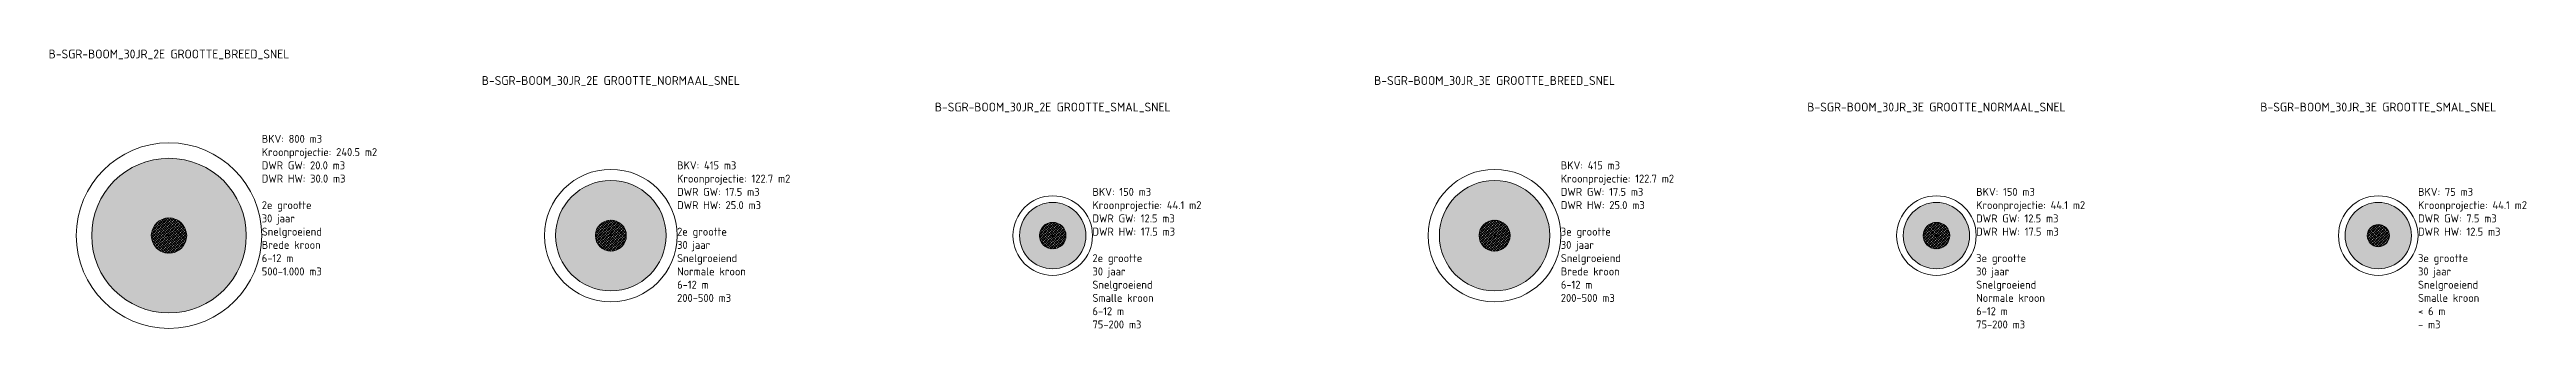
# Model space of a CAD drawing. Header units: metres. Extents: x -13 to 4465, y -15 to 526.
# Drawn here: x 1936.5 to 2216.8, y -10.5 to 21.1 of the extents above; entities that cross this region are included whole.
import ezdxf

# ---------------------------------------------------------------- set-up
doc = ezdxf.new("R2010")
doc.units = ezdxf.units.M
for name, color, linetype, lineweight in [('B-GV-GR-BOOM-T18', 7, 'Continuous', 18), ('B-GV-GR-BOOM_KROON-G', 90, 'Continuous', 18), ('B-GV-GR-BOOM_KROON-V', 92, 'Continuous', 18), ('B-GV-GR-BOOM_OBSTAKELVRIJ_BOVENGRONDS-G', 10, 'Continuous', 18), ('B-GV-GR-BOOM_OBSTAKELVRIJ_ONDERGRONDS-A', 142, 'Continuous', 18), ('B-GV-GR-BOOM_OBSTAKELVRIJ_ONDERGRONDS-G', 142, 'Continuous', 18), ('B-GV-GR-BOOM_STABILITEITSKLUIT-A', 12, 'Continuous', 18), ('B-GV-GR-BOOM_STABILITEITSKLUIT-G', 10, 'Continuous', 18), ('B-GV-GR-BOOM_STAMPOSITIE-G', 7, 'Continuous', 18)]:
    doc.layers.add(name, color=color, linetype=linetype, lineweight=lineweight)
doc.styles.add('NLCS-ISO', font='NLCS-ISO.ttf')

# ---------------------------------------------------------------- blocks, each defined once
blk = doc.blocks.new('B-SGR-BOOM_30JR_2E GROOTTE_BREED_SNEL')
at = {"layer": 'B-GV-GR-BOOM_KROON-V'}
h = blk.add_hatch(color=256, dxfattribs=at)
edge = h.paths.add_edge_path(flags=0)
edge.add_arc((0, 0), 8.75, 0, 360)
at = {"layer": 'B-GV-GR-BOOM_OBSTAKELVRIJ_ONDERGRONDS-A'}
h = blk.add_hatch(dxfattribs=at)
h.set_pattern_fill('AGR-OBSTAKELVRIJ_ONDERGRONDS-SO', color=256, style=0, pattern_type=2)
h.set_pattern_definition([(135, (-1950, 0), (-0.141421356, -0.141421356), [])])
edge = h.paths.add_edge_path()
edge.add_arc((0, 0), 2, 0, 360)
at = {"layer": 'B-GV-GR-BOOM_STABILITEITSKLUIT-A'}
h = blk.add_hatch(dxfattribs=at)
h.set_pattern_fill('AGR-STABILITEITSKLUIT-SO', color=256, style=0, pattern_type=2)
h.set_pattern_definition([(45, (-1950, 0), (-0.176776695, 0.176776695), [])])
edge = h.paths.add_edge_path()
edge.add_arc((0, 0), 2, 0, 360)
at = {"layer": 'B-GV-GR-BOOM_KROON-G'}
blk.add_circle((0, 0), 8.75, dxfattribs=at)
at = {"layer": 'B-GV-GR-BOOM_OBSTAKELVRIJ_BOVENGRONDS-G'}
blk.add_circle((0, 0), 10.5, dxfattribs=at)
at = {"layer": 'B-GV-GR-BOOM_OBSTAKELVRIJ_ONDERGRONDS-G'}
blk.add_circle((0, 0), 2, dxfattribs=at)
at = {"layer": 'B-GV-GR-BOOM_STABILITEITSKLUIT-G'}
blk.add_circle((0, 0), 2, dxfattribs=at)
at = {"layer": 'B-GV-GR-BOOM_STAMPOSITIE-G'}
for p, q in [((-0.15, 0), (0.15, 0)), ((0, 0.15), (0, -0.15))]:
    blk.add_line(p, q, dxfattribs=at)
at = {"layer": 'B-GV-GR-BOOM-T18', "style": 'NLCS-ISO'}
for tag, p in [('BKV', (10.5, 10.5)), ('Kroonprojectie', (10.5, 9)), ('DWR Grondwaterprofiel', (10.5, 7.5)), ('DWR Hangwaterprofiel', (10.5, 6)), ('Boomgrootte', (10.5, 3)), ('Beoogde omloop', (10.5, 1.5)), ('Groeitype', (10.5, 0)), ('Kroontype', (10.5, -1.5)), ('Boomhoogteklasse', (10.5, -3)), ('Boomkroonvolumeklasse', (10.5, -4.5))]:
    blk.add_attdef(tag, p, '', height=0.9, dxfattribs=at)
blk = doc.blocks.new('B-SGR-BOOM_30JR_2E GROOTTE_NORMAAL_SNEL')
at = {"layer": 'B-GV-GR-BOOM_KROON-V'}
h = blk.add_hatch(color=256, dxfattribs=at)
edge = h.paths.add_edge_path(flags=0)
edge.add_arc((0, 0), 6.25, 0, 360)
at = {"layer": 'B-GV-GR-BOOM_OBSTAKELVRIJ_ONDERGRONDS-A'}
h = blk.add_hatch(dxfattribs=at)
h.set_pattern_fill('AGR-OBSTAKELVRIJ_ONDERGRONDS-SO', color=256, style=0, pattern_type=2)
h.set_pattern_definition([(135, (-2000, 0), (-0.141421356, -0.141421356), [])])
edge = h.paths.add_edge_path()
edge.add_arc((0, 0), 1.75, 0, 360)
at = {"layer": 'B-GV-GR-BOOM_STABILITEITSKLUIT-A'}
h = blk.add_hatch(dxfattribs=at)
h.set_pattern_fill('AGR-STABILITEITSKLUIT-SO', color=256, style=0, pattern_type=2)
h.set_pattern_definition([(45, (-2000, 0), (-0.176776695, 0.176776695), [])])
edge = h.paths.add_edge_path()
edge.add_arc((0, 0), 1.75, 0, 360)
at = {"layer": 'B-GV-GR-BOOM_KROON-G'}
blk.add_circle((0, 0), 6.25, dxfattribs=at)
at = {"layer": 'B-GV-GR-BOOM_OBSTAKELVRIJ_BOVENGRONDS-G'}
blk.add_circle((0, 0), 7.5, dxfattribs=at)
at = {"layer": 'B-GV-GR-BOOM_OBSTAKELVRIJ_ONDERGRONDS-G'}
blk.add_circle((0, 0), 1.75, dxfattribs=at)
at = {"layer": 'B-GV-GR-BOOM_STABILITEITSKLUIT-G'}
blk.add_circle((0, 0), 1.75, dxfattribs=at)
at = {"layer": 'B-GV-GR-BOOM_STAMPOSITIE-G'}
for p, q in [((-0.15, 0), (0.15, 0)), ((0, 0.15), (0, -0.15))]:
    blk.add_line(p, q, dxfattribs=at)
at = {"layer": 'B-GV-GR-BOOM-T18', "style": 'NLCS-ISO'}
for tag, p in [('BKV', (7.5, 7.5)), ('Kroonprojectie', (7.5, 6)), ('DWR Grondwaterprofiel', (7.5, 4.5)), ('DWR Hangwaterprofiel', (7.5, 3)), ('Boomgrootte', (7.5, 0)), ('Beoogde omloop', (7.5, -1.5)), ('Groeitype', (7.5, -3)), ('Kroontype', (7.5, -4.5)), ('Boomhoogteklasse', (7.5, -6)), ('Boomkroonvolumeklasse', (7.5, -7.5))]:
    blk.add_attdef(tag, p, '', height=0.9, dxfattribs=at)
blk = doc.blocks.new('B-SGR-BOOM_30JR_2E GROOTTE_SMAL_SNEL')
at = {"layer": 'B-GV-GR-BOOM_KROON-V'}
h = blk.add_hatch(color=256, dxfattribs=at)
edge = h.paths.add_edge_path(flags=0)
edge.add_arc((0, 0), 3.75, 0, 360)
at = {"layer": 'B-GV-GR-BOOM_OBSTAKELVRIJ_ONDERGRONDS-A'}
h = blk.add_hatch(dxfattribs=at)
h.set_pattern_fill('AGR-OBSTAKELVRIJ_ONDERGRONDS-SO', color=256, style=0, pattern_type=2)
h.set_pattern_definition([(135, (-2050, 0), (-0.141421356, -0.141421356), [])])
edge = h.paths.add_edge_path()
edge.add_arc((0, 0), 1.5, 0, 360)
at = {"layer": 'B-GV-GR-BOOM_STABILITEITSKLUIT-A'}
h = blk.add_hatch(dxfattribs=at)
h.set_pattern_fill('AGR-STABILITEITSKLUIT-SO', color=256, style=0, pattern_type=2)
h.set_pattern_definition([(45, (-2050, 0), (-0.176776695, 0.176776695), [])])
edge = h.paths.add_edge_path()
edge.add_arc((0, 0), 1.5, 0, 360)
at = {"layer": 'B-GV-GR-BOOM_KROON-G'}
blk.add_circle((0, 0), 3.75, dxfattribs=at)
at = {"layer": 'B-GV-GR-BOOM_OBSTAKELVRIJ_BOVENGRONDS-G'}
blk.add_circle((0, 0), 4.5, dxfattribs=at)
at = {"layer": 'B-GV-GR-BOOM_OBSTAKELVRIJ_ONDERGRONDS-G'}
blk.add_circle((0, 0), 1.5, dxfattribs=at)
at = {"layer": 'B-GV-GR-BOOM_STABILITEITSKLUIT-G'}
blk.add_circle((0, 0), 1.5, dxfattribs=at)
at = {"layer": 'B-GV-GR-BOOM_STAMPOSITIE-G'}
for p, q in [((-0.15, 0), (0.15, 0)), ((0, 0.15), (0, -0.15))]:
    blk.add_line(p, q, dxfattribs=at)
at = {"layer": 'B-GV-GR-BOOM-T18', "style": 'NLCS-ISO'}
for tag, p in [('BKV', (4.5, 4.5)), ('Kroonprojectie', (4.5, 3)), ('DWR Grondwaterprofiel', (4.5, 1.5)), ('DWR Hangwaterprofiel', (4.5, 0)), ('Boomgrootte', (4.5, -3)), ('Beoogde omloop', (4.5, -4.5)), ('Groeitype', (4.5, -6)), ('Kroontype', (4.5, -7.5)), ('Boomhoogteklasse', (4.5, -9)), ('Boomkroonvolumeklasse', (4.5, -10.5))]:
    blk.add_attdef(tag, p, '', height=0.9, dxfattribs=at)
blk = doc.blocks.new('B-SGR-BOOM_30JR_3E GROOTTE_BREED_SNEL')
at = {"layer": 'B-GV-GR-BOOM_KROON-V'}
h = blk.add_hatch(color=256, dxfattribs=at)
edge = h.paths.add_edge_path(flags=0)
edge.add_arc((0, 0), 6.25, 0, 360)
at = {"layer": 'B-GV-GR-BOOM_OBSTAKELVRIJ_ONDERGRONDS-A'}
h = blk.add_hatch(dxfattribs=at)
h.set_pattern_fill('AGR-OBSTAKELVRIJ_ONDERGRONDS-SO', color=256, style=0, pattern_type=2)
h.set_pattern_definition([(135, (-2100, 0), (-0.141421356, -0.141421356), [])])
edge = h.paths.add_edge_path()
edge.add_arc((0, 0), 1.75, 0, 360)
at = {"layer": 'B-GV-GR-BOOM_STABILITEITSKLUIT-A'}
h = blk.add_hatch(dxfattribs=at)
h.set_pattern_fill('AGR-STABILITEITSKLUIT-SO', color=256, style=0, pattern_type=2)
h.set_pattern_definition([(45, (-2100, 0), (-0.176776695, 0.176776695), [])])
edge = h.paths.add_edge_path()
edge.add_arc((0, 0), 1.75, 0, 360)
at = {"layer": 'B-GV-GR-BOOM_KROON-G'}
blk.add_circle((0, 0), 6.25, dxfattribs=at)
at = {"layer": 'B-GV-GR-BOOM_OBSTAKELVRIJ_BOVENGRONDS-G'}
blk.add_circle((0, 0), 7.5, dxfattribs=at)
at = {"layer": 'B-GV-GR-BOOM_OBSTAKELVRIJ_ONDERGRONDS-G'}
blk.add_circle((0, 0), 1.75, dxfattribs=at)
at = {"layer": 'B-GV-GR-BOOM_STABILITEITSKLUIT-G'}
blk.add_circle((0, 0), 1.75, dxfattribs=at)
at = {"layer": 'B-GV-GR-BOOM_STAMPOSITIE-G'}
for p, q in [((-0.15, 0), (0.15, 0)), ((0, 0.15), (0, -0.15))]:
    blk.add_line(p, q, dxfattribs=at)
at = {"layer": 'B-GV-GR-BOOM-T18', "style": 'NLCS-ISO'}
for tag, p in [('BKV', (7.5, 7.5)), ('Kroonprojectie', (7.5, 6)), ('DWR Grondwaterprofiel', (7.5, 4.5)), ('DWR Hangwaterprofiel', (7.5, 3)), ('Boomgrootte', (7.5, 0)), ('Beoogde omloop', (7.5, -1.5)), ('Groeitype', (7.5, -3)), ('Kroontype', (7.5, -4.5)), ('Boomhoogteklasse', (7.5, -6)), ('Boomkroonvolumeklasse', (7.5, -7.5))]:
    blk.add_attdef(tag, p, '', height=0.9, dxfattribs=at)
blk = doc.blocks.new('B-SGR-BOOM_30JR_3E GROOTTE_NORMAAL_SNEL')
at = {"layer": 'B-GV-GR-BOOM_KROON-V'}
h = blk.add_hatch(color=256, dxfattribs=at)
edge = h.paths.add_edge_path(flags=0)
edge.add_arc((0, 0), 3.75, 0, 360)
at = {"layer": 'B-GV-GR-BOOM_OBSTAKELVRIJ_ONDERGRONDS-A'}
h = blk.add_hatch(dxfattribs=at)
h.set_pattern_fill('AGR-OBSTAKELVRIJ_ONDERGRONDS-SO', color=256, style=0, pattern_type=2)
h.set_pattern_definition([(135, (-2150, 0), (-0.141421356, -0.141421356), [])])
edge = h.paths.add_edge_path()
edge.add_arc((0, 0), 1.5, 0, 360)
at = {"layer": 'B-GV-GR-BOOM_STABILITEITSKLUIT-A'}
h = blk.add_hatch(dxfattribs=at)
h.set_pattern_fill('AGR-STABILITEITSKLUIT-SO', color=256, style=0, pattern_type=2)
h.set_pattern_definition([(45, (-2150, 0), (-0.176776695, 0.176776695), [])])
edge = h.paths.add_edge_path()
edge.add_arc((0, 0), 1.5, 0, 360)
at = {"layer": 'B-GV-GR-BOOM_KROON-G'}
blk.add_circle((0, 0), 3.75, dxfattribs=at)
at = {"layer": 'B-GV-GR-BOOM_OBSTAKELVRIJ_BOVENGRONDS-G'}
blk.add_circle((0, 0), 4.5, dxfattribs=at)
at = {"layer": 'B-GV-GR-BOOM_OBSTAKELVRIJ_ONDERGRONDS-G'}
blk.add_circle((0, 0), 1.5, dxfattribs=at)
at = {"layer": 'B-GV-GR-BOOM_STABILITEITSKLUIT-G'}
blk.add_circle((0, 0), 1.5, dxfattribs=at)
at = {"layer": 'B-GV-GR-BOOM_STAMPOSITIE-G'}
for p, q in [((-0.15, 0), (0.15, 0)), ((0, 0.15), (0, -0.15))]:
    blk.add_line(p, q, dxfattribs=at)
at = {"layer": 'B-GV-GR-BOOM-T18', "style": 'NLCS-ISO'}
for tag, p in [('BKV', (4.5, 4.5)), ('Kroonprojectie', (4.5, 3)), ('DWR Grondwaterprofiel', (4.5, 1.5)), ('DWR Hangwaterprofiel', (4.5, 0)), ('Boomgrootte', (4.5, -3)), ('Beoogde omloop', (4.5, -4.5)), ('Groeitype', (4.5, -6)), ('Kroontype', (4.5, -7.5)), ('Boomhoogteklasse', (4.5, -9)), ('Boomkroonvolumeklasse', (4.5, -10.5))]:
    blk.add_attdef(tag, p, '', height=0.9, dxfattribs=at)
blk = doc.blocks.new('B-SGR-BOOM_30JR_3E GROOTTE_SMAL_SNEL')
at = {"layer": 'B-GV-GR-BOOM_KROON-V'}
h = blk.add_hatch(color=256, dxfattribs=at)
edge = h.paths.add_edge_path(flags=0)
edge.add_arc((0, 0), 3.75, 0, 360)
at = {"layer": 'B-GV-GR-BOOM_OBSTAKELVRIJ_ONDERGRONDS-A'}
h = blk.add_hatch(dxfattribs=at)
h.set_pattern_fill('AGR-OBSTAKELVRIJ_ONDERGRONDS-SO', color=256, style=0, pattern_type=2)
h.set_pattern_definition([(135, (-2200, 0), (-0.141421356, -0.141421356), [])])
edge = h.paths.add_edge_path()
edge.add_arc((0, 0), 1.25, 0, 360)
at = {"layer": 'B-GV-GR-BOOM_STABILITEITSKLUIT-A'}
h = blk.add_hatch(dxfattribs=at)
h.set_pattern_fill('AGR-STABILITEITSKLUIT-SO', color=256, style=0, pattern_type=2)
h.set_pattern_definition([(45, (-2200, 0), (-0.176776695, 0.176776695), [])])
edge = h.paths.add_edge_path()
edge.add_arc((0, 0), 1.25, 0, 360)
at = {"layer": 'B-GV-GR-BOOM_KROON-G'}
blk.add_circle((0, 0), 3.75, dxfattribs=at)
at = {"layer": 'B-GV-GR-BOOM_OBSTAKELVRIJ_BOVENGRONDS-G'}
blk.add_circle((0, 0), 4.5, dxfattribs=at)
at = {"layer": 'B-GV-GR-BOOM_OBSTAKELVRIJ_ONDERGRONDS-G'}
blk.add_circle((0, 0), 1.25, dxfattribs=at)
at = {"layer": 'B-GV-GR-BOOM_STABILITEITSKLUIT-G'}
blk.add_circle((0, 0), 1.25, dxfattribs=at)
at = {"layer": 'B-GV-GR-BOOM_STAMPOSITIE-G'}
for p, q in [((-0.15, 0), (0.15, 0)), ((0, 0.15), (0, -0.15))]:
    blk.add_line(p, q, dxfattribs=at)
at = {"layer": 'B-GV-GR-BOOM-T18', "style": 'NLCS-ISO'}
for tag, p in [('BKV', (4.5, 4.5)), ('Kroonprojectie', (4.5, 3)), ('DWR Grondwaterprofiel', (4.5, 1.5)), ('DWR Hangwaterprofiel', (4.5, 0)), ('Boomgrootte', (4.5, -3)), ('Beoogde omloop', (4.5, -4.5)), ('Groeitype', (4.5, -6)), ('Kroontype', (4.5, -7.5)), ('Boomhoogteklasse', (4.5, -9)), ('Boomkroonvolumeklasse', (4.5, -10.5))]:
    blk.add_attdef(tag, p, '', height=0.9, dxfattribs=at)

msp = doc.modelspace()

# ---------------------------------------------------------------- block references
for name, p, values in [('B-SGR-BOOM_30JR_2E GROOTTE_BREED_SNEL', (1950, 0), {'DWR Hangwaterprofiel': 'DWR HW: 30.0 m3', 'DWR Grondwaterprofiel': 'DWR GW: 20.0 m3', 'Boomgrootte': '2e grootte', 'Beoogde omloop': '30 jaar', 'Groeitype': 'Snelgroeiend', 'Kroontype': 'Brede kroon', 'Boomhoogteklasse': '6-12 m', 'Boomkroonvolumeklasse': '500-1.000 m3', 'Kroonprojectie': 'Kroonprojectie: 240.5 m2', 'BKV': 'BKV: 800 m3'}), ('B-SGR-BOOM_30JR_2E GROOTTE_NORMAAL_SNEL', (2000, 0), {'DWR Hangwaterprofiel': 'DWR HW: 25.0 m3', 'DWR Grondwaterprofiel': 'DWR GW: 17.5 m3', 'Boomgrootte': '2e grootte', 'Beoogde omloop': '30 jaar', 'Groeitype': 'Snelgroeiend', 'Kroontype': 'Normale kroon', 'Boomhoogteklasse': '6-12 m', 'Boomkroonvolumeklasse': '200-500 m3', 'Kroonprojectie': 'Kroonprojectie: 122.7 m2', 'BKV': 'BKV: 415 m3'}), ('B-SGR-BOOM_30JR_3E GROOTTE_BREED_SNEL', (2100, 0), {'DWR Hangwaterprofiel': 'DWR HW: 25.0 m3', 'DWR Grondwaterprofiel': 'DWR GW: 17.5 m3', 'Boomgrootte': '3e grootte', 'Beoogde omloop': '30 jaar', 'Groeitype': 'Snelgroeiend', 'Kroontype': 'Brede kroon', 'Boomhoogteklasse': '6-12 m', 'Boomkroonvolumeklasse': '200-500 m3', 'Kroonprojectie': 'Kroonprojectie: 122.7 m2', 'BKV': 'BKV: 415 m3'}), ('B-SGR-BOOM_30JR_2E GROOTTE_SMAL_SNEL', (2050, 0), {'DWR Hangwaterprofiel': 'DWR HW: 17.5 m3', 'DWR Grondwaterprofiel': 'DWR GW: 12.5 m3', 'Boomgrootte': '2e grootte', 'Beoogde omloop': '30 jaar', 'Groeitype': 'Snelgroeiend', 'Kroontype': 'Smalle kroon', 'Boomhoogteklasse': '6-12 m', 'Boomkroonvolumeklasse': '75-200 m3', 'Kroonprojectie': 'Kroonprojectie: 44.1 m2', 'BKV': 'BKV: 150 m3'}), ('B-SGR-BOOM_30JR_3E GROOTTE_NORMAAL_SNEL', (2150, 0), {'DWR Hangwaterprofiel': 'DWR HW: 17.5 m3', 'DWR Grondwaterprofiel': 'DWR GW: 12.5 m3', 'Boomgrootte': '3e grootte', 'Beoogde omloop': '30 jaar', 'Groeitype': 'Snelgroeiend', 'Kroontype': 'Normale kroon', 'Boomhoogteklasse': '6-12 m', 'Boomkroonvolumeklasse': '75-200 m3', 'Kroonprojectie': 'Kroonprojectie: 44.1 m2', 'BKV': 'BKV: 150 m3'}), ('B-SGR-BOOM_30JR_3E GROOTTE_SMAL_SNEL', (2200, 0), {'DWR Hangwaterprofiel': 'DWR HW: 12.5 m3', 'DWR Grondwaterprofiel': 'DWR GW: 7.5 m3', 'Boomgrootte': '3e grootte', 'Beoogde omloop': '30 jaar', 'Groeitype': 'Snelgroeiend', 'Kroontype': 'Smalle kroon', 'Boomhoogteklasse': '< 6 m', 'Boomkroonvolumeklasse': '- m3', 'Kroonprojectie': 'Kroonprojectie: 44.1 m2', 'BKV': 'BKV: 75 m3'})]:
    msp.add_blockref(name, p).add_auto_attribs(values)

# ---------------------------------------------------------------- texts
at = {"char_height": 1, "attachment_point": 5, "style": 'NLCS-ISO'}
for s, insert in [('B-SGR-BOOM_30JR_2E GROOTTE_BREED_SNEL', (1950, 20.5)), ('B-SGR-BOOM_30JR_2E GROOTTE_NORMAAL_SNEL', (2000, 17.5)), ('B-SGR-BOOM_30JR_3E GROOTTE_BREED_SNEL', (2100, 17.5)), ('B-SGR-BOOM_30JR_2E GROOTTE_SMAL_SNEL', (2050, 14.5)), ('B-SGR-BOOM_30JR_3E GROOTTE_NORMAAL_SNEL', (2150, 14.5)), ('B-SGR-BOOM_30JR_3E GROOTTE_SMAL_SNEL', (2200, 14.5))]:
    msp.add_mtext(s, dxfattribs=dict(at, insert=insert))

doc.saveas('drawing.dxf')
